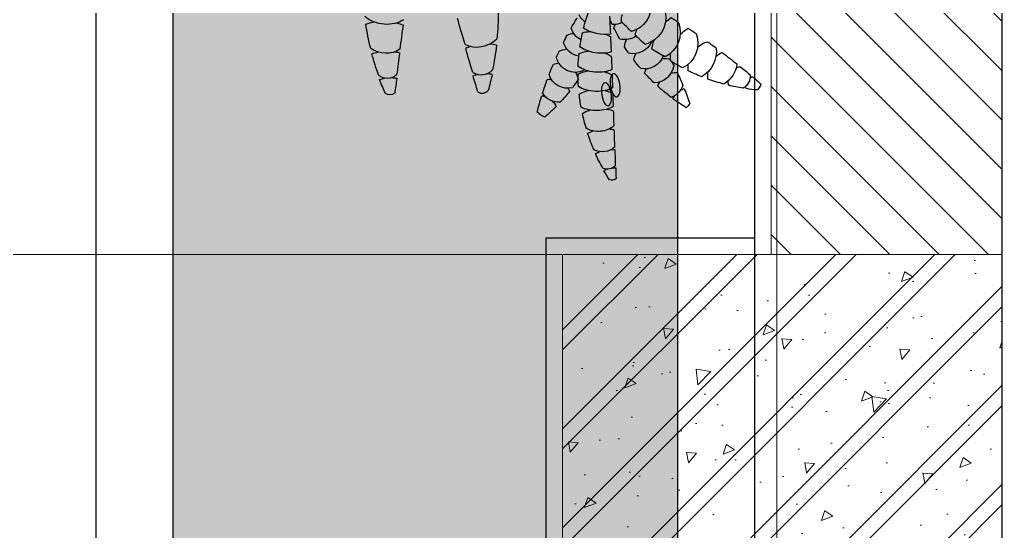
# Model space of a CAD drawing. Header units: millimetres. Extents: x -343543 to 400519, y -115663 to 104219.
# Drawn here: x -150622 to -149718, y -35552 to -35086 of the extents above; entities that cross this region are included whole.
import ezdxf
from ezdxf.xclip import XClip

# ---------------------------------------------------------------- set-up
doc = ezdxf.new("R2010")
doc.units = ezdxf.units.MM
doc.header["$XCLIPFRAME"] = 0
doc.linetypes.add('XREF MAT BANG TUONG XAY$0$CENTER', pattern=[50.800000000000004, 31.75, -6.35, 6.35, -6.35])
doc.layers.get('0').update_dxf_attribs({"color": 231, "lineweight": 0})
for name, color, linetype, lineweight in [('A-PATT', 252, 'Continuous', 9), ('A-SYMBOLS', 10, 'Continuous', 13), ('XREF MAT BANG TUONG XAY$0$A-FINE', 8, 'Continuous', 25), ('XREF MAT BANG TUONG XAY$0$A-GRID', 8, 'XREF MAT BANG TUONG XAY$0$CENTER', 15), ('XREF MAT BANG TUONG XAY$0$A-WALL-INT', 8, 'Continuous', 9), ('XREF MAT BANG TUONG XAY$0$xref_IKIGAI_Cot$0$A-FNSH', 8, 'Continuous', 9), ('XREF MAT BANG TUONG XAY$0$xref_IKIGAI_Cot$0$A-PATT', 8, 'Continuous', 5)]:
    doc.layers.add(name, color=color, linetype=linetype, lineweight=lineweight)
for name, color, linetype in [('XREF MAT BANG NOI THAT$0$A-PATT', 8, 'Continuous'), ('XREF MAT BANG NOI THAT$0$FF-Plants', 8, 'Continuous'), ('XREF MAT BANG TUONG XAY$0$A-FNSH', 8, 'Continuous'), ('XREF MAT BANG TUONG XAY$0$A-FURN', 8, 'Continuous'), ('XREF MAT BANG TUONG XAY$0$A-PATT', 8, 'Continuous')]:
    doc.layers.add(name, color=color, linetype=linetype)

# ---------------------------------------------------------------- blocks, each defined once
blk = doc.blocks.new('XREF MAT BANG TUONG XAY$0$xref_IKIGAI_Cot')
at = {"layer": 'XREF MAT BANG TUONG XAY$0$xref_IKIGAI_Cot$0$A-PATT'}
h = blk.add_hatch(dxfattribs=at)
h.set_pattern_fill('BT-01', color=8, scale=15, angle=180, pattern_type=2)
h.set_pattern_definition([(230, (31425.00141101651, -35480), (-107.589027390113, 9.412820247389279), [11.25, -123.75]), (175, (31425.00141101651, -35480), (20.81270004194999, -112.8288200550018), [9, -99]), (280.4514, (31416.03565901651, -35479.215599), (-86.77640725710324, -103.415931309143), [9.5610285, -105.1713168]), (226.1842, (31425.00141101651, -35510), (-160.0861572938467, 24.82785214935273), [16.875, -185.625]), (276.6356, (31411.66089926651, -35507.93100395), (-140.1994058323055, -146.1176806350662), [14.3415432, -157.75695]), (171.1842, (31425.00141101651, -35510), (-140.1992917700441, -146.1177901387987), [13.5, -148.5]), (201, (31410.00141101651, -35502.5), (-89.53605781776923, 60.39283359980084), [11.25, -123.75]), (146, (31410.00141101651, -35502.5), (-36.49729978823727, -108.772506757028), [8.999999999999998, -98.99999999999999]), (251.4514, (31402.54007606651, -35497.4672591), (-126.0333942872235, -48.37957450649284), [9.5610285, -105.1713168]), (217.5, (31425.00141101651, -35480), (-1.823978297593607, -49.93407807469672), [0, -97.8, 0, -100.5, 0, -99.375]), (187.5, (31425.00141101651, -35480), (-39.4604306163223, -59.16175678235403), [0, -57.29999999999999, 0, -95.54999999999998, 0, -37.87499999999999]), (147.4999999999999, (31458.45141101651, -35480), (-80.07336542586135, 3.383230760156973), [0, -37.5, 0, -117, 0, -155.25]), (137.5, (31473.45141101651, -35480), (-87.47792540135794, -15.01574734984765), [0, -48.75, 0, -77.69999999999999, 0, -110.25]), (225, (31425.00141101651, -35480), (45.0780573006424, -45.07805730064241), []), (225, (31425.00141101651, -35498.375), (45.0780573006424, -45.07805730064241), [])])
h.paths.add_polyline_path([(31605.00141101651, -35300), (31205.00141101651, -35300), (31205.00141101651, -35700), (31605.00141101651, -35700)])
at = {"layer": 'XREF MAT BANG TUONG XAY$0$A-GRID', "color": 8, "ltscale": 20}
for points in [[(31399.99999999998, -53920.67197442497), (31399.99999999998, -27075.5645158748)], [(-2907.525181142613, -35300), (42750.0013740146, -35300)]]:
    blk.add_lwpolyline(points, dxfattribs=at)
at = {"layer": 'XREF MAT BANG TUONG XAY$0$xref_IKIGAI_Cot$0$A-FNSH', "color": 8}
blk.add_lwpolyline([(31605.00141101651, -35300), (31205.00141101651, -35300), (31205.00141101651, -35700), (31605.00141101651, -35700)], close=True, dxfattribs=at)
blk = doc.blocks.new('*U253')
at = {"layer": 'XREF MAT BANG TUONG XAY$0$A-PATT'}
h = blk.add_hatch(dxfattribs=at)
h.set_pattern_fill('ANSI31', color=8, scale=10)
h.set_pattern_definition([(45, (39846.79019071991, -11293.56439682681), (-22.45064030267288, 22.45064030267288), [])])
h.paths.add_polyline_path([(-38.69831128977239, 47.5), (4361.302241477853, 47.5), (4361.302241477853, -162.5), (-38.69831128977239, -162.5)])
at = {"layer": 'XREF MAT BANG TUONG XAY$0$A-WALL-INT', "color": 8}
blk.add_lwpolyline([(-38.69831128977239, 47.5), (4361.302241477853, 47.5), (4361.302241477853, -162.5), (-38.69831128977239, -162.5)], close=True, dxfattribs=at)
blk = doc.blocks.new('XREF MAT BANG TUONG XAY$0$NNNN')
at = {"layer": 'XREF MAT BANG TUONG XAY$0$A-FURN', "color": 8, "xscale": -1, "rotation": 270}
blk.add_blockref('*U253', (162.5012265083205, 12096.42682656313), dxfattribs=at)
blk = doc.blocks.new('XREF MAT BANG NOI THAT$0$YLD.Studio-03-28')
at = {"layer": 'XREF MAT BANG NOI THAT$0$FF-Plants', "color": 8}
for centre, major_axis, ratio, start_param, end_param in [((126.931186482072, 295.2760063933747), (154.0457204361606, 93.06300762891426), 0.9999999932228495, 2.093128931287744, 2.150943715464799), ((-28.10619217926251, 370.053415619077), (12.46735930208881, 1.382168447894756), 0.999999990756996, 1.147291450763884, 1.658613475727922), ((-720.7061897649019, 297.4426070249247), (696.0528157898958, 87.8618238810476), 0.9999999283570807, -0.01977543761421496, -0.00476414611956999), ((-30.77716679708647, 359.3924035860764), (11.91543465093426, 3.920185355799669), 0.9999999949078061, 0.5632864708332574, 1.731810514643735), ((-28.12659621821331, 380.6455702737512), (7.381216259593677, 7.381216259593677), 0.9999999881580823, 3.163446079838575, 3.394357422116456), ((-28.12659621821331, 380.6455702737512), (7.381216308920261, 7.381216308920261), 0.9999999938636999, 4.211477157312146, 4.434645817198087), ((126.931186482072, 295.2760063933747), (179.2567063997305, 16.05740937257562), 0.999999993328908, 2.62088899873713, 2.695191491799317), ((-720.7061897649019, 297.4426070249247), (-27.97994790743697, 701.0180911043723), 0.9999999804774897, -1.525382620406991, -1.508416168156012), ((126.931186482072, 295.2760063933747), (161.1691940146401, 80.09555652272574), 0.9999999951132235, 2.347859501705713, 2.432421858273992), ((-32.66030929633962, 330.9236350313367), (24.33538372255663, 7.222866202546178), 0.9999999946740319, 0.8220837364923126, 1.709785964911242), ((-31.22135414765762, 367.369411174448), (9.850259642271899, 9.850259642271899), 0.9999999918693369, 3.076455146175541, 3.36390469200675), ((-31.22135414765762, 367.369411174448), (9.850259629722569, 9.850259629722569), 0.9999999981225447, 4.411153772904084, 4.681390982900117), ((-720.7061897649019, 297.4426070249247), (216.6529209038086, 667.2860982936015), 0.9999999967325495, -1.201138426890216, -1.176629133048864), ((97.05284168919934, 330.8275100041719), (176.4421554953187, 17.95591302166388), 0.9999999897156868, 3.002179669673577, 3.084606505166432), ((-74.88134276890742, 320.0512965743037), (12.93659471918888, 12.93659471918888), 0.9999999957206386, 0.8206196830906256, 1.078807716744217), ((-251.3674392125158, 199.8900692204552), (-213.132043511627, 68.2795912148354), 0.9999999965358195, 4.051837266531322, 4.118590148482424), ((-37.21686555282758, 309.6428533021899), (25.59275675274954, 7.361274575222296), 0.9999999945584154, 0.581756903235962, 1.745889545604928), ((-31.83001093776511, 357.063844267519), (23.56284932175724, 1.404967848786721), 0.9999999950546176, 3.924662680846915, 4.201909170832502), ((-31.83001093776511, 357.063844267519), (22.43252562169602, 7.345991799863699), 0.9999999939864097, 4.620625008097091, 4.910204146142358), ((-77.49555023224639, 341.0551407805251), (12.93659468882309, 12.93659468882309), 0.9999999988035385, 4.331164383087248, 4.559333836662066), ((126.931186482072, 295.2760063933747), (107.2897625926893, 144.4981464882297), 0.9999999937014056, 1.995111583597346, 2.070246353481975), ((-720.7061897649019, 297.4426070249247), (-15.94245125775201, 701.3951016012631), 0.999999970716296, -1.561174195050443, -1.547304465850249), ((-167.9304606786518, 314.8944094202088), (-4.40755067292901, 4.152502421481725), 0.8741888861173059, -0.6319071538280706, 0.6052041536953681), ((-3805.390056651324, -4820.752431359833), (3697.773052327549, 5097.058697993964), 0.999999756050607, 0.01051662926745012, 0.01205761996545429), ((-77.49555023224639, 341.0551407805251), (12.936594708867, 12.936594708867), 0.9999999997365673, 3.782734836512489, 3.970709231368572), ((-69.50125530199693, 305.9564851431714), (17.74216628728502, 4.463910999070719), 0.9999999943773378, 1.070558120934031, 1.937109551884601), ((97.05284168919934, 330.8275100041719), (174.0841312221143, 33.89637583714638), 0.9999999951844816, 3.005163354075563, 3.095156674871967), ((-251.3674392125158, 199.8900692204552), (198.1033303622521, 104.1270412563615), 0.9999999849274717, 0.04462228880189545, 0.1020980853517053), ((-39.65175181092309, 292.8222283052819), (24.19741218017332, 6.678641285799264), 0.9999999945581024, 0.3492337619526251, 1.8155196880719), ((-35.32575179287778, 339.6156582052427), (17.74991554874232, 17.74991554874232), 0.9999999970824239, 3.237125557442788, 3.475193577137082), ((-35.32575179287778, 339.6156582052427), (24.86735964553534, 3.425409057760572), 0.9999999967449038, -1.440258525508681, -1.025389539470284), ((-17.16018260107921, 382.2380180007385), (160.1797082214889, 56.51745446291992), 0.9999999898233294, 3.202231602964956, 3.258796900662371), ((-167.9304606786518, 314.8944094202088), (7.329709229904727, 7.52837495180234), 0.4909468497742713, 4.036544822815481, 4.390011684205946), ((-158.9362722078858, 303.7149227748232), (-1.268702625584919, 9.622671225044256), 0.9597928862967984, -0.02720303143978753, 1.298201580551208), ((-167.9304606786518, 314.8944094202088), (7.329709338839624, 7.528375124906334), 0.4909468418150581, -1.435336747309348, -1.122827860753417), ((-3804.471734656259, -4821.904820391668), (-5351.806909079456, 3318.387979156732), 0.9999999611240139, 4.647901959251977, 4.650212370059414), ((-62.758410310611, 290.2529694598707), (17.630733289488, 4.885510170946297), 0.9999999943321782, 0.8431571097711932, 2.259345905747704), ((-73.48158181296276, 322.665340059677), (12.93659469347914, 12.93659469347914), 0.9999999978679118, 4.61451676578029, 4.925034447758943), ((126.931186482072, 295.2760063933747), (127.2611631982177, 127.2611631982177), 0.999999996404967, 2.248166403867564, 2.319435528084195), ((-16.24186060415195, 381.0856289716976), (-165.2730719705319, 39.1991495417606), 0.9999999975944982, 0.6964560201580681, 0.7832871013441975), ((-146.7284375319778, 290.5002876913713), (8.366666647350689, 11.21706335084777), 0.800188843531284, 0.7189991051002731, 2.201301033719532), ((-158.9362722078858, 303.7149227748232), (11.45267089993225, 11.76308648065397), 0.4909468357412444, -1.242361319565273, -1.031337908981526), ((-3803.622878328204, -4822.842132454498), (-5285.137964654084, 3423.573260325377), 0.9999999459896264, 4.66498755370322, 4.667502110186231), ((-73.48158181296276, 322.665340059677), (12.9365947072449, 12.9365947072449), 0.9999999979605378, 3.653835098952879, 3.878466996204468), ((97.05284168919934, 330.8275100041719), (-24.9128610713392, 175.5949843563175), 0.9999999980400249, 1.600202856545407, 1.670446398162764), ((-69.50125530199693, 305.9564851431714), (18.0286056192931, 3.111325285373363), 0.9999999943845833, -0.8582592254875919, -0.431968177858929), ((-251.3674392125158, 199.8900692204552), (-106.6678844166769, 196.7469019508596), 0.9999998907393391, 4.695684376855654, 4.712948733560989), ((-33.4711799586712, 327.5810651669817), (-31.95789632082383, 4.127532412563869), 0.9999999920086907, 1.051212044432391, 1.28029535293063), ((-40.21233387128996, 273.863227216767), (24.1799378625117, 6.741632640194469), 0.9999999944467342, 0.3466295960406867, 1.81291552219959), ((-33.4711799586712, 327.5810651669817), (30.91058328381335, 9.103817816021909), 0.9999999917343648, 4.59523292749396, 4.887163902920928), ((-720.7061897649019, 297.4426070249247), (4.169329784715055, 701.5639224490143), 0.9999999000284827, -1.563026449678215, -1.550692150610686), ((-158.9362722078858, 303.7149227748232), (11.45267062878291, 11.76308584017858), 0.4909468513044775, 4.08268328055024, 4.366363273212189), ((-133.2609513851403, 277.4827897364812), (9.706237366164139, 13.37043246103541), 0.6715151447655748, 0.6384764411533355, 2.368727906048248), ((-146.7284375319778, 290.5002876913713), (12.64627297802838, 14.59893919167432), 0.4909468468902456, -1.176481097429511, -0.937354178647705), ((-3802.701228957862, -4823.637045930831), (3748.204460823887, 5060.088560110727), 0.9999998109734831, 0.01281549493406442, 0.0150001575880776), ((-57.00696098642038, 276.1273046436327), (17.50925977877989, 5.304412120123902), 0.9999999945420912, 1.041301280764731, 2.442573798880203), ((126.3706044179798, 276.3170053048598), (160.2806524546423, 81.8591455194072), 0.9999999961105364, 2.561374760721452, 2.637784857137383), ((-15.39300427423404, 380.1483169070052), (163.4430271362827, 46.24000973551371), 0.9999999940674265, 3.430249331695286, 3.524537443065122), ((-120.0256600847988, 266.0103594681786), (10.86593002004458, 15.96836888319483), 0.4909468497871159, 0.6786989620227541, 2.389360126226626), ((-133.2609513851403, 277.4827897364812), (11.77602466952318, 15.30955523909016), 0.4909468501441828, -1.152147639653272, -0.7954633674197474), ((-3802.701228957862, -4823.637045930831), (3746.64099213498, 5061.246312459765), 0.9999996824910966, 0.009963262874090661, 0.01188753952632271), ((-99.38588574366258, 272.5202029079737), (-7.845648431173454, 7.095708431378293), 0.416275370777811, 3.141592649506372, 9.424777956685958), ((-69.50125530199693, 305.9564851431714), (12.93659470696999, 12.93659470696999), 0.9999999993314679, 3.610657965258576, 3.836879444327568), ((97.05284168919934, 330.8275100041719), (-125.4078328924075, 125.4078328924075), 0.9999999983925401, 1.05649950652262, 1.112329087310983), ((-34.8303591611384, 318.827550655471), (38.30442210372028, 15.41547420042101), 0.9999999948289262, 3.86021376429545, 4.063930388390775), ((-36.52736111754166, 255.6132470986413), (24.12620307831021, 6.931473910161217), 0.9999999945703477, 0.5259462017274243, 2.022469582310307), ((-34.8303591611384, 318.827550655471), (39.32801519506232, 12.57667833487104), 0.9999999889352265, 4.615044720430929, 4.778235815561205), ((-721.266771828994, 278.4836059326844), (6.114143957027831, 701.5496540254333), 0.9999999210448265, -1.559332259448929, -1.547920011257742), ((-146.7284375319778, 290.5002876913713), (12.64627287096968, 14.5989390032382), 0.4909468502334168, 3.989503513690973, 4.318420900924854), ((-14.47135490947949, 379.3534034306722), (-167.5626515410913, 27.83019038672893), 0.9999999956354648, 0.8452402378602328, 0.926650782043275), ((-110.4984644411652, 270.4990289902853), (-7.845648431776199, 7.095708434830859), 0.4162753710358963, 3.141592650563511, 9.424777957743096), ((-106.1456983054577, 255.326902486624), (9.919068509383218, 16.57315056881835), 0.4909468498839675, 0.6039818082453201, 2.465473325987794), ((-120.0256600847988, 266.0103594681786), (10.86593001828767, 15.96836889079784), 0.4909468496988479, -1.152147641600943, -0.7070012296093103), ((-3802.701228957862, -4823.637045930831), (-5699.581531200943, 2677.368961232883), 0.9999999837658972, 4.521646272025056, 4.523469894618961), ((-62.758410310611, 290.2529694598707), (18.22737870761955, 1.572778717679033), 0.9999999928611951, 4.164720358469356, 4.507718634442099), ((-51.2384227274506, 259.9438301792907), (17.60310080514085, 4.98415569303728), 0.9999999944873748, 1.116150277919438, 2.491988621714783), ((124.9959821642788, 298.859673600884), (169.9662872838064, 59.17996710256237), 0.9999999919633772, 2.943453532327702, 3.012207060571578), ((-133.2609513851403, 277.4827897364812), (11.77602469522021, 15.30955529706591), 0.4909468493492885, 3.847361665206314, 4.325540110091709), ((-106.1456983054577, 255.326902486624), (9.919068504446633, 16.573150557781), 0.4909468502904137, -1.152147641164129, -0.6922058349556471), ((97.05284168919934, 330.8275100041719), (165.4892438397292, 63.77741959873399), 0.9999999724327318, 3.144178114916166, 3.1849932605536), ((-44.88402853184925, 246.328977527337), (17.7477412257471, 4.441694168283588), 0.9999999946141451, 1.692739455695929, 2.549568748689422), ((-34.52762744040774, 238.2511784026938), (24.11122432592081, 6.983399411286261), 0.9999999943206713, 0.6230230089241364, 1.976346644284049), ((-14.47135490947949, 379.3534034306722), (-155.6322015466034, 68.04689301486556), 0.9999999935484988, 1.208041854049054, 1.278992474982387), ((-120.0256600847988, 266.0103594681786), (10.86593003335082, 15.96836888657895), 0.4909468494815828, 3.753714373221414, 4.325540109682055), ((-91.66803144128608, 245.4685682256313), (8.938644004841839, 17.12185395484145), 0.4909468501982264, 0.6149029549640175, 2.459294009581086), ((-3802.701228957862, -4823.637045930831), (-5360.707927057389, 3303.989421752492), 0.999999966200306, 4.632097299452644, 4.634029127514126), ((-91.66803144128608, 245.4685682256313), (8.93864401585018, 17.12185391938665), 0.4909468508383752, -1.15214764016263, -0.7635592180793905), ((-57.00696098642038, 276.1273046436327), (12.93659470173695, 12.93659470173695), 0.9999999962243096, 3.443401152904328, 3.816748191288256), ((-41.03266412602352, 285.0616673550176), (17.74991553012958, 17.74991553012958), 0.9999999942495488, 3.510610457506564, 3.720911584181937), ((127.5999933367075, 283.8526555488424), (176.1485568722466, 36.91196417892361), 0.9999999939894602, 3.081133107871704, 3.153915171223429), ((-14.47135490947949, 379.3534034306722), (138.9771691927697, 97.65811759199467), 0.9999999933373459, 3.437172698590683, 3.503321363433299), ((-106.1456983054577, 255.326902486624), (9.919068475717488, 16.57315056584735), 0.4909468500726378, 3.72886944498357, 4.325540108315771), ((-76.64164733351754, 236.4687141601535), (7.927973962771603, 17.61262241091638), 0.4909468505972801, 0.7016937326413406, 2.380415415773034), ((-3802.701228957862, -4823.637045930831), (-5126.908526638885, 3656.276165095485), 0.9999998294431882, 4.696405576533434, 4.69861726475258), ((97.05284168919934, 330.8275100041719), (166.0496281170155, 62.30385289625858), 0.9999999898827954, 3.239772307433461, 3.303995976178285), ((-39.11549027287947, 230.1455030611323), (17.90826520412854, 3.742325857775576), 0.999999994927928, 1.893079773093439, 2.406349797071842), ((-35.4332796244471, 264.119930651279), (-23.07232388564504, 1.386296995437904), 0.9999999922505982, 1.051838746622946, 1.328745430894178), ((-141.9110297060161, 231.1133841222691), (17.04424318088467, 5.052838859005579), 0.9999999953354323, 2.602096516899822, 3.077177609110375), ((-114.7971176004557, 77.70627911319752), (158.1599920486445, 43.13223413497731), 0.9999999962359322, 1.492262556106623, 1.578396267242674), ((-160.7401860321461, 229.7984867321866), (12.57054902170314, 12.57054902170314), 0.9999999966631528, 5.680202132398802, 6.026292953652537), ((-125.9794925584047, 228.8399899473952), (17.07745502799096, 4.939426693575613), 0.9999999945905328, 2.204083068116022, 3.27445403661521), ((-114.7971176004557, 77.70627911319752), (161.6831610758076, 27.08372871167255), 0.999999992376263, 1.480864008475499, 1.559591127489053), ((-111.0068657978027, 228.2529963611232), (17.08026470794512, 4.929702203359387), 0.9999999944095926, 2.024853477847871, 3.533691193675193), ((-141.9110297060161, 231.1133841222691), (12.57054903977826, 12.57054903977826), 0.999999994253499, 5.915151756576156, 6.09895888802928), ((-114.7971176004557, 77.70627911319752), (-163.9358727376123, 0.05356406143941572), 0.9999999876404142, 4.705661449276769, 4.762338472790303), ((-125.9794925584047, 228.8399899473952), (-12.57054904637835, 12.57054904637835), 0.9999999978446382, 4.344355432453734, 4.730657947052231), ((-95.0753286501913, 225.9796021862494), (17.09506373783563, 4.878135103961887), 0.9999999945685077, 1.825605256213047, 3.619335994625446), ((-114.7971176004557, 77.70627911319752), (-163.9112873831488, 2.856506410913835), 0.9999981353103506, 4.659635094252263, 4.664546459131357), ((-61.1173905099331, 228.35779296072), (6.890478161652565, 18.04379532816059), 0.4909468508556296, 0.8449876804665464, 2.249936126343838), ((-76.64164733351754, 236.4687141601535), (7.927973960592874, 17.61262238580233), 0.4909468512643564, -1.152147640859144, -0.9116552980696873), ((-3802.701228957862, -4823.637045930831), (3939.992246677641, 4912.229027246335), 0.9999999363728683, 0.03759721348476175, 0.04017221121691472), ((-51.2384227274506, 259.9438301792907), (12.93659469329143, 12.93659469329143), 0.999999995251406, 3.621671196492115, 3.816748191774133), ((97.05284168919934, 330.8275100041719), (-101.4640251755831, 145.4623725935235), 0.999999979298047, 1.503451516261505, 1.535929916438335), ((-55.74769484089302, 518.6752754107656), (-309.3328514666615, 1.144285359798385), 0.9999999913624766, 1.233335354553325, 1.283194948003503), ((-14.47135490947949, 379.3534034306722), (-169.581846684716, 9.682927670862568), 0.9999999920499353, 1.073323528199316, 1.142110403355209), ((-79.668557038769, 223.1076096131073), (17.07195046461218, 4.958418464166072), 0.9999999946522833, 2.442403549832578, 3.561484273808863), ((-91.66803144128608, 245.4685682256313), (8.93864395515223, 17.12185394772698), 0.4909468505091791, 3.785605896537032, 4.325540107560718), ((-14.47135490947949, 379.3534034306722), (161.0124372989063, 54.09950655577975), 0.999999994545732, 3.938294320571646, 4.015798005946903), ((-76.64164733351754, 236.4687141601535), (7.927974093279126, 17.61262246771037), 0.4909468490889701, 3.914321589397929, 4.325540113895358), ((-160.7401860321461, 229.7984867321866), (12.57054905278577, 12.57054905278577), 0.9999999953155494, 5.066836450643303, 5.260237809720109), ((-55.74769484089302, 518.6752754107656), (304.8467136920904, 52.50336036773699), 0.999999994565146, 4.258407681143783, 4.300751607344945), ((-141.9110297060161, 231.1133841222691), (12.57054911074762, 12.57054911074762), 0.9999999885381441, 4.691759462338834, 4.895835009594625), ((-55.74769484089302, 518.6752754107656), (218.7328521365421, 218.7328521365421), 0.9999999937809078, 3.70151051626432, 3.734948800058758), ((-125.9794925584047, 228.8399899473952), (-12.5705489874722, 12.5705489874722), 0.9999999978084417, 3.037108408270045, 3.325038685086398), ((-111.0068657978027, 228.2529963611232), (17.17971139764616, 4.571096417690231), 0.9999999955652403, -1.30918105228719, -0.8891529461905924), ((-64.79303124384569, 221.4316725155877), (17.09819868629425, 4.867135505838341), 0.9999999949697418, 2.737370687471349, 3.549403831759793), ((-14.47135490947949, 379.3534034306722), (168.7267880480165, 19.57122057198167), 0.9999999935233287, 4.249272556620641, 4.338394923262473), ((-49.05061131367074, 218.0291685287448), (12.57054903889466, 12.57054903889466), 0.9999999980687412, 2.371042732394216, 2.858652759033965), ((-55.74769484089302, 518.6752754107656), (86.22008543300676, 297.0761139747713), 0.9999999491627473, 3.254285015938472, 3.273493017513833), ((-55.74769484089302, 518.6752754107656), (-309.078774822428, 12.58729869165825), 0.9999999551953889, 1.490009881458911, 1.514148019154592), ((-95.0753286501913, 225.9796021862494), (12.57054906098961, 12.57054906098961), 0.9999999943295403, 4.474950540669774, 4.815659498418488), ((-55.74769484089302, 518.6752754107656), (72.55980710961211, 300.7044977792407), 0.9999999805536914, 3.304556750072784, 3.33834320568814), ((7404.171654227883, 6422.590896046029), (-6352.263439410603, 7493.304602625171), 0.9999998609367201, 1.557290038733025, 1.558831028836776), ((-252.6786749402581, -71.7700464629961), (187.3681492023936, 187.3681492023936), 0.9999999932288787, 0.4030990714304692, 0.45966436920144), ((-250.7798164843171, -73.06559677863697), (261.7878338217712, 40.99728332347489), 0.9999999937185242, 0.9391468429292398, 1.025977924389941), ((7406.070512681961, 6421.29534573132), (7719.222810791252, 6075.725238991986), 0.9999999177468891, 3.166087513448455, 3.168397924528609), ((-249.2235804779975, -74.27791932201217), (240.3887645400933, 111.4759560845904), 0.999999994119032, 0.5520357515153274, 0.6463238630283694), ((7407.626748690143, 6420.083023188876), (8439.569975791625, 5027.374727970856), 0.999999986384036, 3.298148915039618, 3.300663471684267), ((-214.1200352332144, 102.4714876508879), (-7.056392608823242, 4.74250768174045), 0.8741888842419598, -0.6319071563951056, 0.6052041515849975), ((-4076.431449773028, -7844.508656975573), (-8058.879716203869, 3635.952473324627), 0.9999999085787838, 4.682983718236839, 4.684524708420706), ((-20.6986382885425, 230.2877277212756), (-231.0649248360795, 59.00893775008506), 0.9999999965850124, 0.8137399001725711, 0.8703051973297327), ((-199.1008088237195, 89.04578134907206), (-3.96137307543596, 13.03866291272405), 0.959792886629188, -0.02720305542145307, 1.298201556531169), ((-214.1200352332144, 102.4714876508879), (8.428755557203981, 12.10704040896818), 0.4909468525196892, -1.435336739106114, -1.122827844961616), ((-4074.895454431191, -7845.894604550434), (4068.887565951001, 7849.193103737192), 0.9999998843452772, 0.0225929153128499, 0.02490332647985682), ((-214.1200352332144, 102.4714876508879), (8.428755646420626, 12.10704053199819), 0.490946848042937, 4.036544831863885, 4.390011689810049), ((-179.1639353076516, 73.53705719603022), (9.020283564511956, 17.454086589732), 0.8001888450220391, 0.7189991051002367, 2.201301033477354), ((-199.1008088237195, 89.04578134907206), (13.16993057787037, 18.91725063197564), 0.4909468521802237, -1.242361294662358, -1.031337873975951), ((-4073.504943579674, -7846.998539650573), (4073.698293351645, 7846.697434049385), 0.9999998743334225, 0.0205148076435282, 0.02302936458199545), ((-19.1626429429798, 228.9017801492082), (226.4303084891156, 74.84897788121445), 0.9999999936742063, 3.449786692071397, 3.536617773778072), ((-179.1639353076516, 73.53705719603022), (14.17377508445844, 23.11883455710337), 0.4909468473606708, -1.176481097532501, -0.9373541789380042), ((-199.1008088237195, 89.04578134907206), (13.1699306687249, 18.91725082471071), 0.4909468484292815, 4.082683290139334, 4.366363279718033), ((-157.5273550062029, 58.58991631330719), (10.38263857577277, 20.74373132194338), 0.6715151460442472, 0.6384764412331481, 2.368727906179457), ((-17.77213209332513, 227.7978450472074), (219.5454537274279, 93.12812555846659), 0.9999999933585166, 3.46864156912969, 3.562929680646176), ((-179.1639353076516, 73.53705719603022), (14.17377510917137, 23.11883429684603), 0.4909468498806933, 3.989503519205393, 4.318420904635197)]:
    blk.add_ellipse(centre, major_axis=major_axis, ratio=ratio, start_param=start_param, end_param=end_param, dxfattribs=at)
at = {"layer": 'XREF MAT BANG NOI THAT$0$FF-Plants', "color": 8, "extrusion": (0, 0, -1)}
for centre, major_axis, ratio, start_param, end_param in [((-165.3248441147207, 170.5641971698569), (-6.969193988465713, 6.377296452036813), 0.8741888856213892, -0.6319071159732349, 0.6052041920212399), ((-146.8938877156525, 157.8629953342097), (-15.11670157991343, 0.8623317785027527), 0.9597928773937378, -0.02720300837916989, 1.298201603340949), ((-165.3248441147207, 170.5641971698569), (10.86545552417105, 12.27248612404974), 0.4909468479852356, 0.8949521705878221, 1.248419028992723), ((-124.9256393762826, 140.3973230805786), (16.48424848966808, 14.31174052806031), 0.8001888418868219, 3.860591737574166, 5.342893665993187), ((-146.8938877156525, 157.8629953342097), (16.97727444529534, 19.17575953968069), 0.4909468464883789, 1.899231344093723, 2.110254761458613)]:
    blk.add_ellipse(centre, major_axis=major_axis, ratio=ratio, start_param=start_param, end_param=end_param, dxfattribs=at)
at = {"layer": 'XREF MAT BANG NOI THAT$0$FF-Plants', "color": 8, "extrusion": (0, 0, -0.9999999999999999)}
blk.add_ellipse((-165.3248441147207, 170.5641971698569), major_axis=(10.86545552421097, 12.27248607693122), ratio=0.4909468486283787, start_param=1.706255905866827, end_param=2.018764797670929, dxfattribs=at)
at = {"layer": 'XREF MAT BANG NOI THAT$0$FF-Plants', "color": 8, "extrusion": (0, 0, -0.9999999999999998)}
blk.add_ellipse((-146.8938877156525, 157.8629953342097), major_axis=(16.97727426142189, 19.17575957200275), ratio=0.4909468480153966, start_param=0.9410906300116015, end_param=1.224770619481878, dxfattribs=at)
blk = doc.blocks.new('XREF MAT BANG NOI THAT')
at = {"layer": 'XREF MAT BANG NOI THAT$0$A-PATT'}
h = blk.add_hatch(dxfattribs=at)
h.set_pattern_fill('CROSS', color=8, scale=5)
h.set_pattern_definition([(0, (0, 0), (31.75, 31.75), [15.875, -47.625]), (90, (7.9375, -7.9375), (-31.75, 31.75), [15.875, -47.625])])
h.paths.add_polyline_path([(30849.9696102919, -37715.00000791132), (31309.96961029945, -37715.00000791132), (31309.96961030311, -32894.99967248683), (30849.96961029556, -32894.99967248683)])
at = {"color": 8}
for points in [[(30779.96961029185, -37785.00000791132), (31379.96961029939, -37785.00000791132), (31379.96961030316, -32824.99967248683), (30779.96961029562, -32824.99967248683)], [(30849.9696102919, -37715.00000791132), (31309.96961029945, -37715.00000791132), (31309.96961030311, -32894.99967248683), (30849.96961029556, -32894.99967248683)]]:
    blk.add_lwpolyline(points, close=True, dxfattribs=at)
at = {"color": 8, "xscale": -1, "rotation": 236.0580917890221}
blk.add_blockref('XREF MAT BANG NOI THAT$0$YLD.Studio-03-28', (31082.25870871934, -34911.40009124951), dxfattribs=at)
blk = doc.blocks.new('01.Xref _MB T1')
at = {"layer": 'XREF MAT BANG TUONG XAY$0$A-FINE', "color": 8}
blk.add_lwpolyline([(36835.01095464861, -33793.63705128468), (31604.99213964556, -33793.63705128468), (31604.98422825678, -43834.99759361943), (36835.00304325984, -43834.99759361943)], close=True, dxfattribs=at)
at = {"layer": 'XREF MAT BANG TUONG XAY$0$A-FNSH', "color": 8}
blk.add_lwpolyline([(31604.97181495409, -41745.00014494042), (31379.97179834096, -41745.00039413723), (31379.97179777695, -40315.0000101324), (31189.99021507309, -40315.00001013179), (31189.99021563711, -39785.00000791132), (31379.98019130998, -39785.00004169786), (31379.98091509144, -35715.00001075099), (31189.99022509416, -35715.00001075099), (31189.99022509417, -35285.00001075099), (31379.98014891004, -35285.00001075099), (31379.96932598679, -30914.9994888842), (31289.99245832638, -30914.9991808176), (31289.98296226177, -30824.99967373877), (25501.66726153954, -30824.99963923325), (25501.67699221773, -30504.99946538501)], dxfattribs=at)
at = {"layer": 'XREF MAT BANG TUONG XAY$0$A-FURN', "color": 8}
for points in [[(30779.97428236046, -37784.99675421554), (31379.97428236801, -37784.99675421554), (31379.97428237178, -32824.99641879106), (30779.97428236424, -32824.99641879106)], [(30849.97428236052, -37714.99675421554), (31309.97428236806, -37714.99675421554), (31309.97428237173, -32894.99641879106), (30849.97428236418, -32894.99641879106)]]:
    blk.add_lwpolyline(points, close=True, dxfattribs=at)
at = {"color": 8}
ref = blk.add_blockref('XREF MAT BANG TUONG XAY$0$xref_IKIGAI_Cot', (-0.009273172880057245, -1.07509913505055e-05), dxfattribs=at)
XClip(ref).set_block_clipping_path([(-5181.149416777484, -58156.12518449636), (44638.32758750307, -24933.26505126614)])
at = {"layer": 'XREF MAT BANG TUONG XAY$0$A-FURN', "color": 8, "xscale": -1}
blk.add_blockref('XREF MAT BANG TUONG XAY$0$NNNN', (31604.98349100647, -47357.72852602434), dxfattribs=at)
at = {"layer": 'A-PATT', "color": 8}
blk.add_blockref('XREF MAT BANG NOI THAT', (0, 0), dxfattribs=at)

msp = doc.modelspace()

# ---------------------------------------------------------------- block references
at = {"layer": 'A-SYMBOLS'}
msp.add_blockref('01.Xref _MB T1', (-181333.0754867629, 2.91038304567337e-11), dxfattribs=at)

doc.saveas('drawing.dxf')
